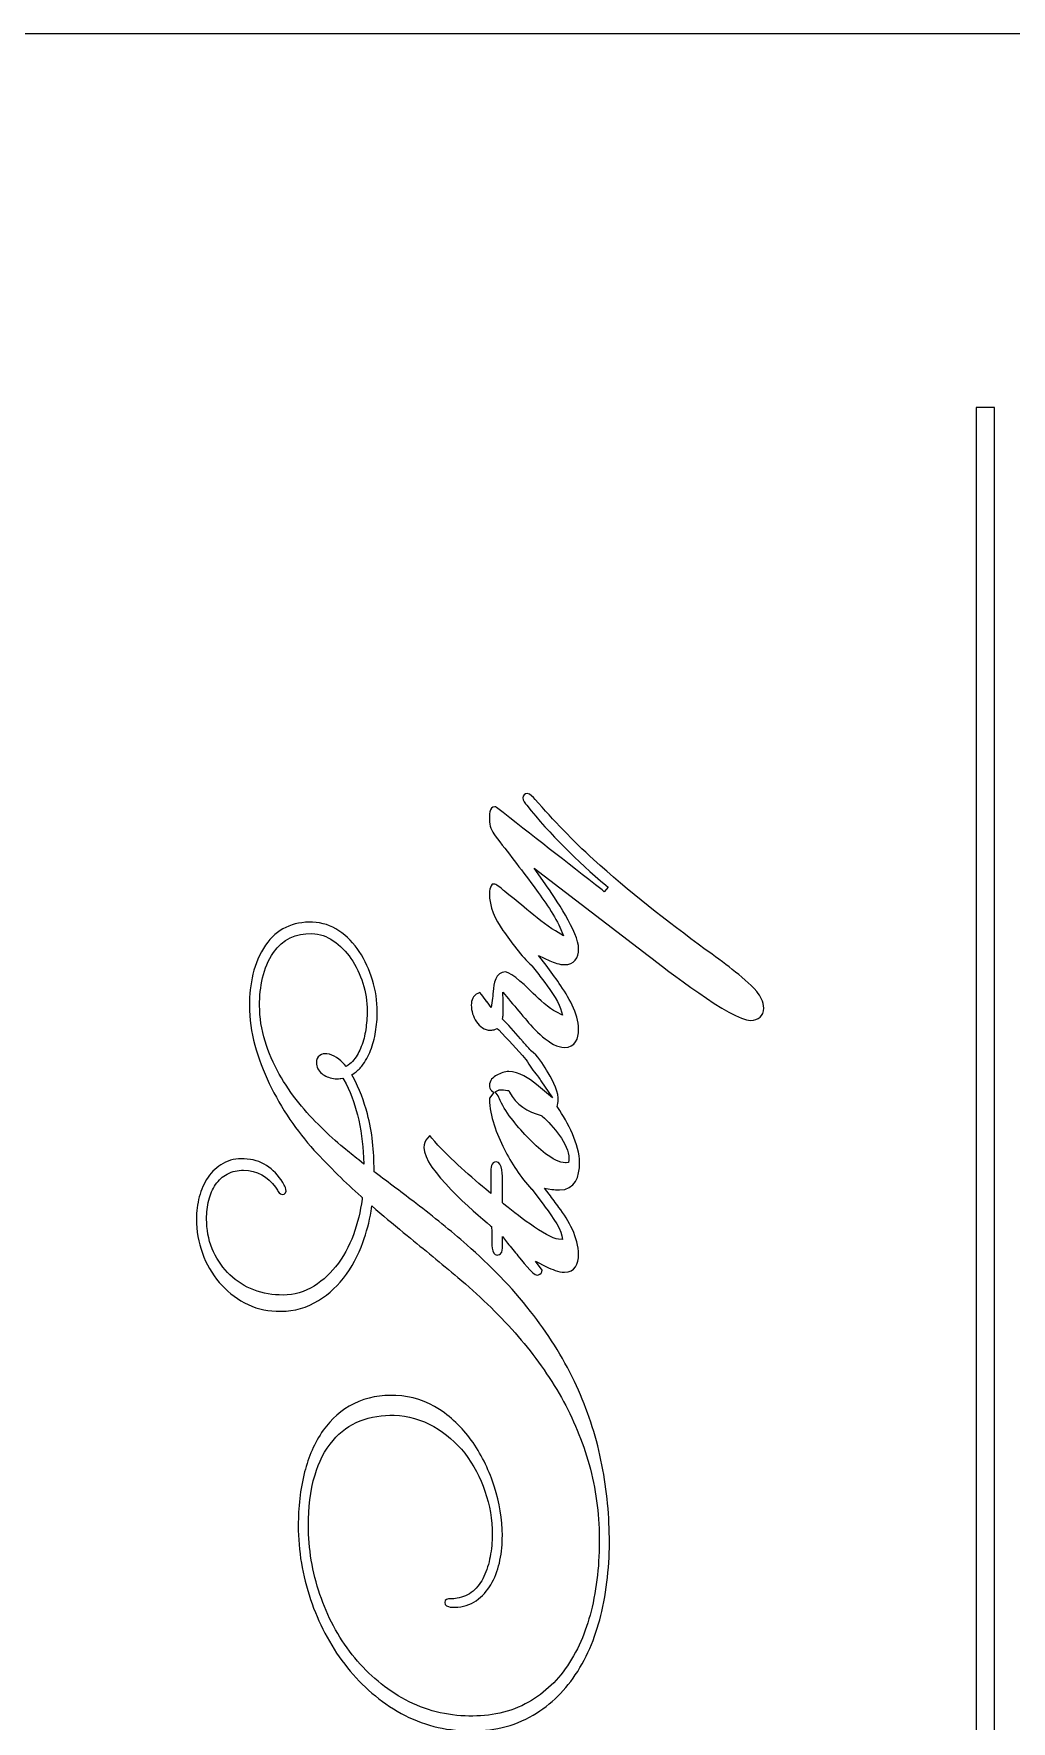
# Model space of a CAD drawing. Header units: millimetres. Extents: x -295 to 213, y -77 to 90.
# Drawn here: x -156.27 to -129.88, y 35.53 to 81.06 of the extents above; entities that cross this region are included whole.
import ezdxf

# ---------------------------------------------------------------- set-up
doc = ezdxf.new("R2010")
doc.units = ezdxf.units.MM
doc.header["$MEASUREMENT"] = 0
doc.layers.add('Layer 1', color=7, linetype='Continuous')

msp = doc.modelspace()

# ---------------------------------------------------------------- linework, layer by layer
at = {"layer": 'Layer 1', "color": 240, "lineweight": 9}
msp.add_open_spline([(-100.2341, 78.0648), (-100.2341, 79.717), (-101.5818, 81.0648), (-103.2341, 81.0648), (-103.2341, 81.0648), (-166.2274, 81.0648), (-229.2211, 81.0648), (-292.2147, 81.0648), (-292.2147, 81.0648), (-293.867, 81.0648), (-295.2144, 79.7171), (-295.2144, 78.0648)], degree=3, knots=[0, 0, 0, 0, 0.25, 0.25, 0.25, 0.25, 0.5, 0.5, 0.5, 0.5, 1, 1, 1, 1], dxfattribs=at)
at = {"layer": 'Layer 1', "color": 114, "lineweight": 20}
for points, knots in [([(-130.8203, 25.984), (-130.8203, 25.984), (-130.8203, 70.9838), (-130.8203, 70.9838), (-130.8203, 70.9838), (-130.8203, 70.9838), (-130.5736, 70.9838), (-130.5736, 70.9838), (-130.5736, 70.9838), (-130.5736, 70.9838), (-130.3274, 70.9838), (-130.3274, 70.9838), (-130.3274, 70.9838), (-130.3274, 70.9838), (-130.3274, 25.984), (-130.3274, 25.984), (-130.3274, 25.984), (-130.3274, 25.984), (-130.3274, 25.7743), (-130.3274, 25.7743), (-130.3274, 25.7743), (-130.3274, 25.7743), (-130.3274, 25.5646), (-130.3274, 25.5646), (-130.3274, 25.5646), (-130.3274, 25.5646), (-130.3274, -19.4351), (-130.3274, -19.4351), (-130.3274, -19.4351), (-130.3274, -19.4351), (-130.5736, -19.4351), (-130.5736, -19.4351), (-130.5736, -19.4351), (-130.5736, -19.4351), (-130.8203, -19.4351), (-130.8203, -19.4351), (-130.8203, -19.4351), (-130.8203, -19.4351), (-130.8203, 25.5646), (-130.8203, 25.5646), (-130.8203, 25.5646), (-130.8203, 25.5646), (-130.8203, 25.7743), (-130.8203, 25.7743), (-130.8203, 25.7743), (-130.8203, 25.7743), (-130.8203, 25.984), (-130.8203, 25.984)], [0, 0, 0, 0, 0.0769231, 0.0769231, 0.0769231, 0.0769231, 0.1538462, 0.1538462, 0.1538462, 0.1538462, 0.2307692, 0.2307692, 0.2307692, 0.2307692, 0.3076923, 0.3076923, 0.3076923, 0.3076923, 0.3846154, 0.3846154, 0.3846154, 0.3846154, 0.4615385, 0.4615385, 0.4615385, 0.4615385, 0.5384615, 0.5384615, 0.5384615, 0.5384615, 0.6153846, 0.6153846, 0.6153846, 0.6153846, 0.6923077, 0.6923077, 0.6923077, 0.6923077, 0.7692308, 0.7692308, 0.7692308, 0.7692308, 0.8461538, 0.8461538, 0.8461538, 0.8461538, 1, 1, 1, 1]), ([(-139.6778, 56.1898), (-139.212, 55.8313), (-137.4298, 54.4438), (-136.9169, 54.4438), (-136.9169, 54.4438), (-136.7004, 54.4438), (-136.56, 54.5528), (-136.56, 54.7772), (-136.56, 54.7772), (-136.56, 54.9438), (-136.6447, 55.0952), (-136.7477, 55.2206), (-136.7477, 55.2206), (-136.9267, 55.4385), (-137.1842, 55.6377), (-137.4079, 55.8123), (-137.4079, 55.8123), (-137.6388, 56.008), (-137.8928, 56.1805), (-138.1377, 56.3588), (-138.1377, 56.3588), (-139.1776, 57.1241), (-140.1996, 57.9199), (-141.1568, 58.7877), (-141.1568, 58.7877), (-141.7162, 59.2907), (-142.2314, 59.844), (-142.7333, 60.405), (-142.7333, 60.405), (-142.7793, 60.4592), (-142.8653, 60.5645), (-142.9435, 60.5645), (-142.9435, 60.5645), (-143.0145, 60.5645), (-143.0619, 60.5141), (-143.0619, 60.444), (-143.0619, 60.444), (-143.0619, 60.3766), (-142.9965, 60.2961), (-142.9553, 60.2459), (-142.9553, 60.2459), (-142.3277, 59.4547), (-141.5915, 58.7425), (-140.8232, 58.0884)], [0, 0, 0, 0, 0.0833333, 0.0833333, 0.0833333, 0.0833333, 0.1666667, 0.1666667, 0.1666667, 0.1666667, 0.25, 0.25, 0.25, 0.25, 0.3333333, 0.3333333, 0.3333333, 0.3333333, 0.4166667, 0.4166667, 0.4166667, 0.4166667, 0.5, 0.5, 0.5, 0.5, 0.5833333, 0.5833333, 0.5833333, 0.5833333, 0.6666667, 0.6666667, 0.6666667, 0.6666667, 0.75, 0.75, 0.75, 0.75, 0.8333333, 0.8333333, 0.8333333, 0.8333333, 1, 1, 1, 1]), ([(-143.8226, 60.2053), (-143.9719, 60.2053), (-143.966, 59.9595), (-143.966, 59.8587), (-143.966, 59.8587), (-143.966, 59.6978), (-143.9063, 59.5524), (-143.8123, 59.4252), (-143.8123, 59.4252), (-143.4646, 58.9815), (-143.1234, 58.5334), (-142.7863, 58.0811), (-142.7863, 58.0811), (-142.5532, 57.7637), (-142.2169, 57.3091), (-142.0652, 56.9558)], [0, 0, 0, 0, 0.2, 0.2, 0.2, 0.2, 0.4, 0.4, 0.4, 0.4, 0.6, 0.6, 0.6, 0.6, 1, 1, 1, 1]), ([(-143.7731, 60.1882), (-143.7731, 60.1882), (-143.7948, 60.2053), (-143.7948, 60.2053), (-143.7948, 60.2053), (-143.7948, 60.2053), (-143.8226, 60.2053), (-143.8226, 60.2053)], [0, 0, 0, 0, 0.3333333, 0.3333333, 0.3333333, 0.3333333, 1, 1, 1, 1]), ([(-142.4567, 58.1246), (-142.4567, 58.1246), (-142.757, 58.5535), (-142.757, 58.5535), (-142.757, 58.5535), (-142.757, 58.5535), (-139.6778, 56.1898), (-139.6778, 56.1898)], [0, 0, 0, 0, 0.3333333, 0.3333333, 0.3333333, 0.3333333, 1, 1, 1, 1]), ([(-143.9177, 58.0758), (-143.9522, 58.0148), (-143.966, 57.9461), (-143.966, 57.8766), (-143.966, 57.8766), (-143.966, 57.5052), (-143.8165, 57.1674), (-143.6012, 56.8715), (-143.6012, 56.8715), (-143.3769, 56.5683), (-143.1035, 56.1642), (-142.8213, 55.9208)], [0, 0, 0, 0, 0.25, 0.25, 0.25, 0.25, 0.5, 0.5, 0.5, 0.5, 1, 1, 1, 1]), ([(-143.8203, 58.1168), (-143.8203, 58.1168), (-143.8946, 58.1168), (-143.8946, 58.1168), (-143.8946, 58.1168), (-143.8946, 58.1168), (-143.9177, 58.0758), (-143.9177, 58.0758)], [0, 0, 0, 0, 0.3333333, 0.3333333, 0.3333333, 0.3333333, 1, 1, 1, 1]), ([(-142.1807, 56.8549), (-142.4391, 57.0095), (-142.7161, 57.2398), (-142.951, 57.4332), (-142.951, 57.4332), (-143.1532, 57.6001), (-143.3556, 57.767), (-143.559, 57.9324), (-143.559, 57.9324), (-143.6044, 57.9694), (-143.7645, 58.1168), (-143.8203, 58.1168)], [0, 0, 0, 0, 0.25, 0.25, 0.25, 0.25, 0.5, 0.5, 0.5, 0.5, 1, 1, 1, 1]), ([(-142.3343, 56.0508), (-142.2127, 55.9928), (-142.075, 55.9469), (-141.939, 55.9469), (-141.939, 55.9469), (-141.6728, 55.9469), (-141.5572, 56.122), (-141.5572, 56.3734), (-141.5572, 56.3734), (-141.5572, 56.8157), (-142.2008, 57.7587), (-142.4567, 58.1246)], [0, 0, 0, 0, 0.25, 0.25, 0.25, 0.25, 0.5, 0.5, 0.5, 0.5, 1, 1, 1, 1]), ([(-140.8232, 58.0884), (-140.8232, 58.0884), (-140.7632, 58.0373), (-140.7632, 58.0373), (-140.7632, 58.0373), (-140.7632, 58.0373), (-140.8629, 57.9149), (-140.8629, 57.9149), (-140.8629, 57.9149), (-140.8629, 57.9149), (-140.9252, 57.9635), (-140.9252, 57.9635)], [0, 0, 0, 0, 0.25, 0.25, 0.25, 0.25, 0.5, 0.5, 0.5, 0.5, 1, 1, 1, 1]), ([(-147.6218, 53.0151), (-147.5425, 53.0691), (-147.473, 53.1355), (-147.4132, 53.2103), (-147.4132, 53.2103), (-147.3121, 53.337), (-147.2337, 53.4795), (-147.1753, 53.6304), (-147.1753, 53.6304), (-147.1124, 53.7921), (-147.0678, 53.9607), (-147.0389, 54.1317), (-147.0389, 54.1317), (-147.009, 54.3097), (-146.994, 54.4901), (-146.994, 54.6707), (-146.994, 54.6707), (-146.994, 54.9631), (-147.0376, 55.2525), (-147.1229, 55.5322), (-147.1229, 55.5322), (-147.2055, 55.8029), (-147.3219, 56.0618), (-147.478, 56.2981), (-147.478, 56.2981), (-147.6243, 56.5197), (-147.8068, 56.7112), (-148.0277, 56.8594), (-148.0277, 56.8594), (-148.2435, 57.0039), (-148.4819, 57.083), (-148.7416, 57.0925), (-148.7416, 57.0925), (-149.2686, 57.1106), (-149.7087, 56.9106), (-150.01, 56.4724), (-150.01, 56.4724), (-150.3378, 55.9951), (-150.4448, 55.4135), (-150.4448, 54.8436), (-150.4448, 54.8436), (-150.4448, 54.4831), (-150.3929, 54.1253), (-150.2973, 53.778), (-150.2973, 53.778), (-150.1993, 53.4213), (-150.0692, 53.074), (-149.9096, 52.7402), (-149.9096, 52.7402), (-149.7487, 52.4036), (-149.5617, 52.0797), (-149.3508, 51.7718), (-149.3508, 51.7718), (-149.153, 51.4827), (-148.939, 51.2041), (-148.7041, 50.9453), (-148.7041, 50.9453), (-148.4907, 50.7192), (-148.2743, 50.4964), (-148.0542, 50.2769), (-148.0542, 50.2769), (-147.8522, 50.0754), (-147.6435, 49.8803), (-147.43, 49.6911)], [0, 0, 0, 0, 0.0588235, 0.0588235, 0.0588235, 0.0588235, 0.1176471, 0.1176471, 0.1176471, 0.1176471, 0.1764706, 0.1764706, 0.1764706, 0.1764706, 0.2352941, 0.2352941, 0.2352941, 0.2352941, 0.2941176, 0.2941176, 0.2941176, 0.2941176, 0.3529412, 0.3529412, 0.3529412, 0.3529412, 0.4117647, 0.4117647, 0.4117647, 0.4117647, 0.4705882, 0.4705882, 0.4705882, 0.4705882, 0.5294118, 0.5294118, 0.5294118, 0.5294118, 0.5882353, 0.5882353, 0.5882353, 0.5882353, 0.6470588, 0.6470588, 0.6470588, 0.6470588, 0.7058824, 0.7058824, 0.7058824, 0.7058824, 0.7647059, 0.7647059, 0.7647059, 0.7647059, 0.8235294, 0.8235294, 0.8235294, 0.8235294, 0.8823529, 0.8823529, 0.8823529, 0.8823529, 1, 1, 1, 1]), ([(-142.0652, 56.9558), (-142.0652, 56.9558), (-141.9672, 56.7272), (-141.9672, 56.7272), (-141.9672, 56.7272), (-141.9672, 56.7272), (-142.1807, 56.8549), (-142.1807, 56.8549)], [0, 0, 0, 0, 0.3333333, 0.3333333, 0.3333333, 0.3333333, 1, 1, 1, 1]), ([(-147.4948, 50.6786), (-147.629, 50.786), (-147.7628, 50.8937), (-147.8964, 51.0019), (-147.8964, 51.0019), (-148.1121, 51.1766), (-148.3168, 51.3638), (-148.5109, 51.5609), (-148.5109, 51.5609), (-148.723, 51.767), (-148.9213, 51.9863), (-149.109, 52.2145), (-149.109, 52.2145), (-149.3096, 52.4576), (-149.4869, 52.7192), (-149.641, 52.994), (-149.641, 52.994), (-149.799, 53.2763), (-149.9265, 53.5749), (-150.0237, 53.8835), (-150.0237, 53.8835), (-150.1213, 54.1947), (-150.1707, 54.5173), (-150.1707, 54.8436), (-150.1707, 54.8436), (-150.1707, 55.3421), (-150.0803, 55.8558), (-149.7953, 56.2748), (-149.7953, 56.2748), (-149.5484, 56.6377), (-149.1954, 56.8011), (-148.7599, 56.785), (-148.7599, 56.785), (-148.5483, 56.7769), (-148.3555, 56.7122), (-148.181, 56.5929), (-148.181, 56.5929), (-147.993, 56.4645), (-147.8357, 56.3008), (-147.7057, 56.1144), (-147.7057, 56.1144), (-147.563, 55.9096), (-147.4573, 55.6831), (-147.3837, 55.4449), (-147.3837, 55.4449), (-147.3086, 55.2024), (-147.268, 54.9513), (-147.268, 54.6973)], [0, 0, 0, 0, 0.0769231, 0.0769231, 0.0769231, 0.0769231, 0.1538462, 0.1538462, 0.1538462, 0.1538462, 0.2307692, 0.2307692, 0.2307692, 0.2307692, 0.3076923, 0.3076923, 0.3076923, 0.3076923, 0.3846154, 0.3846154, 0.3846154, 0.3846154, 0.4615385, 0.4615385, 0.4615385, 0.4615385, 0.5384615, 0.5384615, 0.5384615, 0.5384615, 0.6153846, 0.6153846, 0.6153846, 0.6153846, 0.6923077, 0.6923077, 0.6923077, 0.6923077, 0.7692308, 0.7692308, 0.7692308, 0.7692308, 0.8461538, 0.8461538, 0.8461538, 0.8461538, 1, 1, 1, 1]), ([(-142.4323, 55.9285), (-142.4323, 55.9285), (-142.6415, 56.1973), (-142.6415, 56.1973), (-142.6415, 56.1973), (-142.6415, 56.1973), (-142.3343, 56.0508), (-142.3343, 56.0508)], [0, 0, 0, 0, 0.3333333, 0.3333333, 0.3333333, 0.3333333, 1, 1, 1, 1]), ([(-142.1612, 54.6698), (-142.3573, 54.7667), (-142.6215, 55.0116), (-142.7806, 55.1672), (-142.7806, 55.1672), (-142.9099, 55.2937), (-143.3596, 55.749), (-143.5337, 55.749), (-143.5337, 55.749), (-143.8003, 55.749), (-143.854, 55.4271), (-143.8655, 55.2206), (-143.8655, 55.2206), (-143.8698, 55.1403), (-143.8759, 55.0582), (-143.8874, 54.9786)], [0, 0, 0, 0, 0.2, 0.2, 0.2, 0.2, 0.4, 0.4, 0.4, 0.4, 0.6, 0.6, 0.6, 0.6, 1, 1, 1, 1]), ([(-143.4503, 55.0225), (-143.3007, 54.8466), (-143.1519, 54.6694), (-143.0032, 54.4924), (-143.0032, 54.4924), (-142.7736, 54.219), (-142.3216, 53.712), (-141.937, 53.712), (-141.937, 53.712), (-141.646, 53.712), (-141.5572, 53.9508), (-141.5572, 54.205), (-141.5572, 54.205), (-141.5572, 54.6254), (-141.8427, 55.1004), (-142.0785, 55.4355), (-142.0785, 55.4355), (-142.1934, 55.602), (-142.3083, 55.7687), (-142.4323, 55.9285)], [0, 0, 0, 0, 0.1666667, 0.1666667, 0.1666667, 0.1666667, 0.3333333, 0.3333333, 0.3333333, 0.3333333, 0.5, 0.5, 0.5, 0.5, 0.6666667, 0.6666667, 0.6666667, 0.6666667, 1, 1, 1, 1]), ([(-142.8213, 55.9208), (-142.8213, 55.9208), (-142.8153, 55.9156), (-142.8153, 55.9156), (-142.8153, 55.9156), (-142.8153, 55.9156), (-142.8104, 55.9093), (-142.8104, 55.9093)], [0, 0, 0, 0, 0.3333333, 0.3333333, 0.3333333, 0.3333333, 1, 1, 1, 1]), ([(-142.8104, 55.9093), (-142.7165, 55.7885), (-142.6235, 55.6671), (-142.5303, 55.546), (-142.5303, 55.546), (-142.3816, 55.353), (-142.1167, 54.9924), (-142.0483, 54.7654)], [0, 0, 0, 0, 0.3333333, 0.3333333, 0.3333333, 0.3333333, 1, 1, 1, 1]), ([(-144.2809, 55.1705), (-144.4111, 55.1153), (-144.4554, 54.9902), (-144.4554, 54.8568), (-144.4554, 54.8568), (-144.4554, 54.6937), (-144.4056, 54.5433), (-144.3168, 54.4071), (-144.3168, 54.4071), (-144.2283, 54.2706), (-144.1033, 54.1776), (-143.9356, 54.1776), (-143.9356, 54.1776), (-143.891, 54.1776), (-143.8462, 54.1851), (-143.8051, 54.2034)], [0, 0, 0, 0, 0.2, 0.2, 0.2, 0.2, 0.4, 0.4, 0.4, 0.4, 0.6, 0.6, 0.6, 0.6, 1, 1, 1, 1]), ([(-144.1837, 55.1428), (-144.1837, 55.1428), (-144.2212, 55.1959), (-144.2212, 55.1959), (-144.2212, 55.1959), (-144.2212, 55.1959), (-144.2809, 55.1705), (-144.2809, 55.1705)], [0, 0, 0, 0, 0.3333333, 0.3333333, 0.3333333, 0.3333333, 1, 1, 1, 1]), ([(-144.0307, 54.9405), (-144.0354, 54.9463), (-144.0319, 54.9417), (-144.0343, 54.9454), (-144.0343, 54.9454), (-144.0865, 55.0098), (-144.1358, 55.0751), (-144.1837, 55.1428)], [0, 0, 0, 0, 0.3333333, 0.3333333, 0.3333333, 0.3333333, 1, 1, 1, 1]), ([(-143.5971, 54.9734), (-143.5971, 54.9734), (-143.6043, 55.2057), (-143.6043, 55.2057), (-143.6043, 55.2057), (-143.6043, 55.2057), (-143.4503, 55.0225), (-143.4503, 55.0225)], [0, 0, 0, 0, 0.3333333, 0.3333333, 0.3333333, 0.3333333, 1, 1, 1, 1]), ([(-147.268, 54.684), (-147.268, 54.5209), (-147.2814, 54.358), (-147.3049, 54.1967), (-147.3049, 54.1967), (-147.3279, 54.0393), (-147.3665, 53.8839), (-147.4257, 53.7361), (-147.4257, 53.7361), (-147.4766, 53.6084), (-147.5421, 53.4854), (-147.6274, 53.377), (-147.6274, 53.377), (-147.6695, 53.3234), (-147.7186, 53.2759), (-147.7754, 53.2378)], [0, 0, 0, 0, 0.2, 0.2, 0.2, 0.2, 0.4, 0.4, 0.4, 0.4, 0.6, 0.6, 0.6, 0.6, 1, 1, 1, 1]), ([(-143.8874, 54.9786), (-143.8874, 54.9786), (-143.9145, 54.7919), (-143.9145, 54.7919), (-143.9145, 54.7919), (-143.9145, 54.7919), (-144.0307, 54.9405), (-144.0307, 54.9405)], [0, 0, 0, 0, 0.3333333, 0.3333333, 0.3333333, 0.3333333, 1, 1, 1, 1]), ([(-143.606, 54.5217), (-143.5977, 54.5586), (-143.5912, 54.5973), (-143.5912, 54.6351), (-143.5912, 54.6351), (-143.5912, 54.7098), (-143.5912, 54.7845), (-143.5912, 54.8591)], [0, 0, 0, 0, 0.3333333, 0.3333333, 0.3333333, 0.3333333, 1, 1, 1, 1]), ([(-143.5912, 54.8591), (-143.5912, 54.8591), (-143.5911, 54.8609), (-143.5911, 54.8609), (-143.5911, 54.8609), (-143.5911, 54.8609), (-143.5916, 54.8646), (-143.5916, 54.8646)], [0, 0, 0, 0, 0.3333333, 0.3333333, 0.3333333, 0.3333333, 1, 1, 1, 1]), ([(-142.0483, 54.7654), (-142.0483, 54.7654), (-141.9945, 54.5877), (-141.9945, 54.5877), (-141.9945, 54.5877), (-141.9945, 54.5877), (-142.1612, 54.6698), (-142.1612, 54.6698)], [0, 0, 0, 0, 0.3333333, 0.3333333, 0.3333333, 0.3333333, 1, 1, 1, 1]), ([(-143.8051, 54.2034), (-143.8051, 54.2034), (-143.7531, 54.2268), (-143.7531, 54.2268), (-143.7531, 54.2268), (-143.7531, 54.2268), (-143.7138, 54.1852), (-143.7138, 54.1852)], [0, 0, 0, 0, 0.3333333, 0.3333333, 0.3333333, 0.3333333, 1, 1, 1, 1]), ([(-143.582, 54.445), (-143.582, 54.445), (-143.6159, 54.4765), (-143.6159, 54.4765), (-143.6159, 54.4765), (-143.6159, 54.4765), (-143.606, 54.5217), (-143.606, 54.5217)], [0, 0, 0, 0, 0.3333333, 0.3333333, 0.3333333, 0.3333333, 1, 1, 1, 1]), ([(-142.8515, 53.63), (-142.9199, 53.71), (-142.9893, 53.7891), (-143.0588, 53.8681), (-143.0588, 53.8681), (-143.2286, 54.0609), (-143.394, 54.2704), (-143.582, 54.445)], [0, 0, 0, 0, 0.3333333, 0.3333333, 0.3333333, 0.3333333, 1, 1, 1, 1]), ([(-147.8814, 53.2522), (-148.0046, 53.3957), (-148.1623, 53.5187), (-148.3578, 53.5403), (-148.3578, 53.5403), (-148.4243, 53.5509), (-148.4908, 53.5384), (-148.5463, 53.4992), (-148.5463, 53.4992), (-148.6122, 53.4526), (-148.6366, 53.3788), (-148.6366, 53.3005), (-148.6366, 53.3005), (-148.6366, 53.183), (-148.5841, 53.0862), (-148.4944, 53.0122), (-148.4944, 53.0122), (-148.4033, 52.9371), (-148.2959, 52.8941), (-148.1798, 52.875), (-148.1798, 52.875), (-148.1193, 52.8644), (-148.0572, 52.8653), (-147.9966, 52.8751), (-147.9966, 52.8751), (-147.9784, 52.878), (-147.9979, 52.8749), (-147.978, 52.8782)], [0, 0, 0, 0, 0.125, 0.125, 0.125, 0.125, 0.25, 0.25, 0.25, 0.25, 0.375, 0.375, 0.375, 0.375, 0.5, 0.5, 0.5, 0.5, 0.625, 0.625, 0.625, 0.625, 0.75, 0.75, 0.75, 0.75, 1, 1, 1, 1]), ([(-142.9834, 53.3899), (-142.9834, 53.3899), (-142.9786, 53.3844), (-142.9786, 53.3844), (-142.9786, 53.3844), (-142.9786, 53.3844), (-142.9749, 53.3781), (-142.9749, 53.3781)], [0, 0, 0, 0, 0.3333333, 0.3333333, 0.3333333, 0.3333333, 1, 1, 1, 1]), ([(-142.9749, 53.3781), (-142.8853, 53.2266), (-142.7758, 53.0844), (-142.6683, 52.9453), (-142.6683, 52.9453), (-142.6357, 52.9034), (-142.6045, 52.8606), (-142.575, 52.8165)], [0, 0, 0, 0, 0.3333333, 0.3333333, 0.3333333, 0.3333333, 1, 1, 1, 1]), ([(-142.8319, 53.6132), (-142.8319, 53.6132), (-142.843, 53.62), (-142.843, 53.62), (-142.843, 53.62), (-142.843, 53.62), (-142.8515, 53.63), (-142.8515, 53.63)], [0, 0, 0, 0, 0.3333333, 0.3333333, 0.3333333, 0.3333333, 1, 1, 1, 1]), ([(-142.128, 52.1571), (-142.1124, 52.221), (-142.1095, 52.2905), (-142.1095, 52.356), (-142.1095, 52.356), (-142.1095, 52.5684), (-142.3137, 52.9199), (-142.4225, 53.1023), (-142.4225, 53.1023), (-142.5146, 53.2573), (-142.6761, 53.5199), (-142.8319, 53.6132)], [0, 0, 0, 0, 0.25, 0.25, 0.25, 0.25, 0.5, 0.5, 0.5, 0.5, 1, 1, 1, 1]), ([(-147.978, 52.8782), (-147.978, 52.8782), (-147.9241, 52.8871), (-147.9241, 52.8871), (-147.9241, 52.8871), (-147.9241, 52.8871), (-147.8959, 52.8402), (-147.8959, 52.8402)], [0, 0, 0, 0, 0.3333333, 0.3333333, 0.3333333, 0.3333333, 1, 1, 1, 1]), ([(-147.8959, 52.8402), (-147.724, 52.5535), (-147.6121, 52.2128), (-147.5292, 51.8904), (-147.5292, 51.8904), (-147.4331, 51.5161), (-147.3823, 51.131), (-147.3641, 50.7453)], [0, 0, 0, 0, 0.3333333, 0.3333333, 0.3333333, 0.3333333, 1, 1, 1, 1]), ([(-147.7754, 53.2378), (-147.7754, 53.2378), (-147.8348, 53.1978), (-147.8348, 53.1978), (-147.8348, 53.1978), (-147.8348, 53.1978), (-147.8814, 53.2522), (-147.8814, 53.2522)], [0, 0, 0, 0, 0.3333333, 0.3333333, 0.3333333, 0.3333333, 1, 1, 1, 1]), ([(-147.6465, 52.9084), (-147.6465, 52.9084), (-147.6835, 52.9731), (-147.6835, 52.9731), (-147.6835, 52.9731), (-147.6835, 52.9731), (-147.6218, 53.0151), (-147.6218, 53.0151)], [0, 0, 0, 0, 0.3333333, 0.3333333, 0.3333333, 0.3333333, 1, 1, 1, 1]), ([(-147.0811, 50.4013), (-147.0792, 50.9106), (-147.1275, 51.4254), (-147.2603, 51.9181), (-147.2603, 51.9181), (-147.3519, 52.2572), (-147.4712, 52.6029), (-147.6465, 52.9084)], [0, 0, 0, 0, 0.3333333, 0.3333333, 0.3333333, 0.3333333, 1, 1, 1, 1]), ([(-142.6936, 52.7099), (-142.8937, 52.8774), (-143.1691, 53.0617), (-143.4394, 53.0617), (-143.4394, 53.0617), (-143.5529, 53.0617), (-143.666, 53.0188), (-143.7646, 52.9657), (-143.7646, 52.9657), (-143.8721, 52.9076), (-143.966, 52.8191), (-143.966, 52.6885), (-143.966, 52.6885), (-143.966, 52.6389), (-143.9504, 52.5814), (-143.909, 52.5504)], [0, 0, 0, 0, 0.2, 0.2, 0.2, 0.2, 0.4, 0.4, 0.4, 0.4, 0.6, 0.6, 0.6, 0.6, 1, 1, 1, 1]), ([(-143.909, 52.5504), (-143.909, 52.5504), (-143.8426, 52.501), (-143.8426, 52.501), (-143.8426, 52.501), (-143.8426, 52.501), (-143.9666, 52.3432), (-143.9666, 52.3432), (-143.9666, 52.3432), (-143.9666, 52.3432), (-143.9659, 52.3142), (-143.9659, 52.3142)], [0, 0, 0, 0, 0.25, 0.25, 0.25, 0.25, 0.5, 0.5, 0.5, 0.5, 1, 1, 1, 1]), ([(-143.7543, 52.4392), (-143.7543, 52.4392), (-143.8111, 52.5194), (-143.8111, 52.5194), (-143.8111, 52.5194), (-143.8111, 52.5194), (-143.7211, 52.5593), (-143.7211, 52.5593)], [0, 0, 0, 0, 0.3333333, 0.3333333, 0.3333333, 0.3333333, 1, 1, 1, 1]), ([(-141.8929, 50.6018), (-141.9115, 50.5999), (-141.9036, 50.6008), (-141.914, 50.6008), (-141.914, 50.6008), (-142.2394, 50.6008), (-142.682, 51.0299), (-142.898, 51.2546), (-142.898, 51.2546), (-143.1803, 51.5471), (-143.5041, 51.9124), (-143.6739, 52.283), (-143.6739, 52.283), (-143.6975, 52.3332), (-143.7227, 52.3943), (-143.7543, 52.4392)], [0, 0, 0, 0, 0.2, 0.2, 0.2, 0.2, 0.4, 0.4, 0.4, 0.4, 0.6, 0.6, 0.6, 0.6, 1, 1, 1, 1]), ([(-143.7132, 52.5626), (-143.7132, 52.5626), (-143.6992, 52.5681), (-143.6992, 52.5681), (-143.6992, 52.5681), (-143.6992, 52.5681), (-143.6836, 52.568), (-143.6836, 52.568)], [0, 0, 0, 0, 0.3333333, 0.3333333, 0.3333333, 0.3333333, 1, 1, 1, 1]), ([(-143.4792, 52.5544), (-143.4792, 52.5544), (-143.4391, 52.5474), (-143.4391, 52.5474), (-143.4391, 52.5474), (-143.4391, 52.5474), (-143.421, 52.5107), (-143.421, 52.5107)], [0, 0, 0, 0, 0.3333333, 0.3333333, 0.3333333, 0.3333333, 1, 1, 1, 1]), ([(-142.575, 52.8165), (-142.575, 52.8165), (-142.2634, 52.3495), (-142.2634, 52.3495), (-142.2634, 52.3495), (-142.2634, 52.3495), (-142.6936, 52.7099), (-142.6936, 52.7099)], [0, 0, 0, 0, 0.3333333, 0.3333333, 0.3333333, 0.3333333, 1, 1, 1, 1]), ([(-143.9659, 52.3142), (-143.9556, 51.8593), (-143.7684, 51.3797), (-143.5686, 50.9768), (-143.5686, 50.9768), (-143.3689, 50.5903), (-143.1289, 50.2075), (-142.8272, 49.8919)], [0, 0, 0, 0, 0.3333333, 0.3333333, 0.3333333, 0.3333333, 1, 1, 1, 1]), ([(-142.2775, 49.8842), (-142.2114, 49.8731), (-142.1444, 49.8677), (-142.0773, 49.8677), (-142.0773, 49.8677), (-141.6456, 49.8677), (-141.532, 50.2337), (-141.532, 50.6), (-141.532, 50.6), (-141.532, 51.1025), (-141.8499, 51.681), (-142.1172, 52.0945)], [0, 0, 0, 0, 0.25, 0.25, 0.25, 0.25, 0.5, 0.5, 0.5, 0.5, 1, 1, 1, 1]), ([(-142.1172, 52.0945), (-142.1172, 52.0945), (-142.136, 52.1235), (-142.136, 52.1235), (-142.136, 52.1235), (-142.136, 52.1235), (-142.128, 52.1571), (-142.128, 52.1571)], [0, 0, 0, 0, 0.3333333, 0.3333333, 0.3333333, 0.3333333, 1, 1, 1, 1]), ([(-142.5714, 51.876), (-142.5714, 51.876), (-142.5526, 51.8707), (-142.5526, 51.8707), (-142.5526, 51.8707), (-142.5526, 51.8707), (-142.5381, 51.8571), (-142.5381, 51.8571)], [0, 0, 0, 0, 0.3333333, 0.3333333, 0.3333333, 0.3333333, 1, 1, 1, 1]), ([(-142.5381, 51.8571), (-142.2489, 51.5855), (-141.8189, 51.1255), (-141.8189, 50.7064), (-141.8189, 50.7064), (-141.8189, 50.6882), (-141.8167, 50.7016), (-141.8211, 50.6707)], [0, 0, 0, 0, 0.3333333, 0.3333333, 0.3333333, 0.3333333, 1, 1, 1, 1]), ([(-145.6388, 51.2672), (-145.7058, 51.1965), (-145.7362, 51.109), (-145.7362, 51.0124), (-145.7362, 51.0124), (-145.7362, 50.4208), (-144.3784, 49.2749), (-143.9346, 48.9023)], [0, 0, 0, 0, 0.3333333, 0.3333333, 0.3333333, 0.3333333, 1, 1, 1, 1]), ([(-149.543, 50.0716), (-149.787, 50.4511), (-150.126, 50.6971), (-150.5887, 50.7072), (-150.5887, 50.7072), (-150.7873, 50.7161), (-150.982, 50.6817), (-151.1567, 50.5838), (-151.1567, 50.5838), (-151.3203, 50.4926), (-151.4548, 50.3674), (-151.5606, 50.2133), (-151.5606, 50.2133), (-151.6713, 50.052), (-151.7485, 49.8715), (-151.7982, 49.6827), (-151.7982, 49.6827), (-151.8497, 49.4872), (-151.8762, 49.2859), (-151.8762, 49.0836), (-151.8762, 49.0836), (-151.8762, 48.767), (-151.8224, 48.4557), (-151.7142, 48.1581), (-151.7142, 48.1581), (-151.6102, 47.871), (-151.4602, 47.6057), (-151.26, 47.3746), (-151.26, 47.3746), (-151.0665, 47.1513), (-150.8379, 46.9664), (-150.5786, 46.8245), (-150.5786, 46.8245), (-150.314, 46.6796), (-150.0281, 46.6043), (-149.7257, 46.5952), (-149.7257, 46.5952), (-149.3635, 46.5778), (-149.0133, 46.6434), (-148.6934, 46.8179), (-148.6934, 46.8179), (-148.3868, 46.9848), (-148.1249, 47.2101), (-147.909, 47.4837)], [0, 0, 0, 0, 0.0833333, 0.0833333, 0.0833333, 0.0833333, 0.1666667, 0.1666667, 0.1666667, 0.1666667, 0.25, 0.25, 0.25, 0.25, 0.3333333, 0.3333333, 0.3333333, 0.3333333, 0.4166667, 0.4166667, 0.4166667, 0.4166667, 0.5, 0.5, 0.5, 0.5, 0.5833333, 0.5833333, 0.5833333, 0.5833333, 0.6666667, 0.6666667, 0.6666667, 0.6666667, 0.75, 0.75, 0.75, 0.75, 0.8333333, 0.8333333, 0.8333333, 0.8333333, 1, 1, 1, 1]), ([(-147.3641, 50.7453), (-147.3641, 50.7453), (-147.3557, 50.5671), (-147.3557, 50.5671), (-147.3557, 50.5671), (-147.3557, 50.5671), (-147.4948, 50.6786), (-147.4948, 50.6786)], [0, 0, 0, 0, 0.3333333, 0.3333333, 0.3333333, 0.3333333, 1, 1, 1, 1]), ([(-143.6164, 49.5593), (-143.6164, 49.7422), (-143.6164, 49.925), (-143.6164, 50.1079), (-143.6164, 50.1079), (-143.6164, 50.2268), (-143.5995, 50.6275), (-143.785, 50.6275), (-143.785, 50.6275), (-143.9194, 50.6275), (-143.9284, 50.4453), (-143.9284, 50.3473)], [0, 0, 0, 0, 0.25, 0.25, 0.25, 0.25, 0.5, 0.5, 0.5, 0.5, 1, 1, 1, 1]), ([(-141.8211, 50.6707), (-141.8211, 50.6707), (-141.83, 50.6081), (-141.83, 50.6081), (-141.83, 50.6081), (-141.83, 50.6081), (-141.8929, 50.6018), (-141.8929, 50.6018)], [0, 0, 0, 0, 0.3333333, 0.3333333, 0.3333333, 0.3333333, 1, 1, 1, 1]), ([(-147.4034, 49.6202), (-147.4464, 49.2922), (-147.5243, 48.9695), (-147.6398, 48.6594), (-147.6398, 48.6594), (-147.755, 48.3496), (-147.9108, 48.056), (-148.1171, 47.7968), (-148.1171, 47.7968), (-148.3045, 47.5606), (-148.5306, 47.3636), (-148.7956, 47.2187), (-148.7956, 47.2187), (-149.0594, 47.0746), (-149.3454, 47.0194), (-149.6435, 47.0357), (-149.6435, 47.0357), (-149.9125, 47.044), (-150.1733, 47.0998), (-150.4195, 47.2084), (-150.4195, 47.2084), (-150.654, 47.312), (-150.8639, 47.4556), (-151.0399, 47.6424), (-151.0399, 47.6424), (-151.2165, 47.8293), (-151.3527, 48.0457), (-151.4511, 48.283), (-151.4511, 48.283), (-151.5565, 48.5377), (-151.6018, 48.8087), (-151.6018, 49.0836), (-151.6018, 49.0836), (-151.6018, 49.2562), (-151.5831, 49.4286), (-151.5413, 49.5961), (-151.5413, 49.5961), (-151.5043, 49.7455), (-151.4457, 49.8885), (-151.3586, 50.0158), (-151.3586, 50.0158), (-151.2776, 50.1343), (-151.1735, 50.2278), (-151.0476, 50.2964), (-151.0476, 50.2964), (-150.9105, 50.3712), (-150.7581, 50.3997), (-150.6025, 50.3997), (-150.6025, 50.3997), (-150.2369, 50.3913), (-149.9537, 50.2338), (-149.7383, 49.9401), (-149.7383, 49.9401), (-149.7153, 49.9076), (-149.6943, 49.873), (-149.676, 49.8377), (-149.676, 49.8377), (-149.6435, 49.7759), (-149.583, 49.719), (-149.5104, 49.7571), (-149.5104, 49.7571), (-149.4423, 49.7934), (-149.4474, 49.8699), (-149.4735, 49.9328), (-149.4735, 49.9328), (-149.493, 49.9791), (-149.5159, 50.024), (-149.5407, 50.0679)], [0, 0, 0, 0, 0.0555556, 0.0555556, 0.0555556, 0.0555556, 0.1111111, 0.1111111, 0.1111111, 0.1111111, 0.1666667, 0.1666667, 0.1666667, 0.1666667, 0.2222222, 0.2222222, 0.2222222, 0.2222222, 0.2777778, 0.2777778, 0.2777778, 0.2777778, 0.3333333, 0.3333333, 0.3333333, 0.3333333, 0.3888889, 0.3888889, 0.3888889, 0.3888889, 0.4444444, 0.4444444, 0.4444444, 0.4444444, 0.5, 0.5, 0.5, 0.5, 0.5555556, 0.5555556, 0.5555556, 0.5555556, 0.6111111, 0.6111111, 0.6111111, 0.6111111, 0.6666667, 0.6666667, 0.6666667, 0.6666667, 0.7222222, 0.7222222, 0.7222222, 0.7222222, 0.7777778, 0.7777778, 0.7777778, 0.7777778, 0.8333333, 0.8333333, 0.8333333, 0.8333333, 0.8888889, 0.8888889, 0.8888889, 0.8888889, 1, 1, 1, 1]), ([(-147.0284, 49.3436), (-146.751, 49.1023), (-146.4691, 48.8668), (-146.1836, 48.6351), (-146.1836, 48.6351), (-145.7245, 48.2626), (-145.2692, 47.885), (-144.8161, 47.5053), (-144.8161, 47.5053), (-144.2678, 47.044), (-143.7496, 46.5463), (-143.2737, 46.0104), (-143.2737, 46.0104), (-142.8253, 45.505), (-142.4238, 44.9584), (-142.084, 44.3738), (-142.084, 44.3738), (-141.755, 43.8071), (-141.4937, 43.2038), (-141.3068, 42.5756), (-141.3068, 42.5756), (-141.117, 41.9361), (-141.0189, 41.2743), (-141.0026, 40.6078), (-141.0026, 40.6078), (-140.9871, 39.9364), (-141.0407, 39.2608), (-141.1951, 38.6062), (-141.1951, 38.6062), (-141.3274, 38.0459), (-141.538, 37.5021), (-141.8614, 37.0233), (-141.8614, 37.0233), (-142.1558, 36.5878), (-142.5341, 36.2431), (-143, 35.9987), (-143, 35.9987), (-143.5017, 35.7351), (-144.061, 35.6517), (-144.6228, 35.6752), (-144.6228, 35.6752), (-145.23, 35.7005), (-145.8043, 35.8577), (-146.3311, 36.1631), (-146.3311, 36.1631), (-146.8503, 36.4646), (-147.2988, 36.8556), (-147.6702, 37.3273), (-147.6702, 37.3273), (-148.0552, 37.8156), (-148.3428, 38.3649), (-148.5424, 38.9529), (-148.5424, 38.9529), (-148.7477, 39.5566), (-148.852, 40.1849), (-148.852, 40.8226), (-148.852, 40.8226), (-148.852, 41.2774), (-148.8095, 41.7463), (-148.6736, 42.1821), (-148.6736, 42.1821), (-148.5695, 42.5166), (-148.417, 42.8441), (-148.1872, 43.1115), (-148.1872, 43.1115), (-147.9871, 43.3442), (-147.7452, 43.5216), (-147.4592, 43.6343), (-147.4592, 43.6343), (-147.1647, 43.7502), (-146.8525, 43.7965), (-146.5362, 43.7883), (-146.5362, 43.7883), (-146.1581, 43.7716), (-145.799, 43.674), (-145.4694, 43.4862), (-145.4694, 43.4862), (-145.1439, 43.3007), (-144.8635, 43.0573), (-144.633, 42.7618), (-144.633, 42.7618), (-144.3935, 42.4544), (-144.2134, 42.1092), (-144.087, 41.7409), (-144.087, 41.7409), (-143.9574, 41.363), (-143.8904, 40.9695), (-143.8904, 40.5698), (-143.8904, 40.5698), (-143.8904, 40.3695), (-143.9092, 40.1695), (-143.9459, 39.9726), (-143.9459, 39.9726), (-143.9799, 39.7869), (-144.0343, 39.6046), (-144.1152, 39.4337), (-144.1152, 39.4337), (-144.186, 39.2836), (-144.2818, 39.1495), (-144.4086, 39.0414), (-144.4086, 39.0414), (-144.5325, 38.9358), (-144.6791, 38.8768), (-144.8375, 38.854), (-144.8375, 38.854), (-144.8913, 38.8437), (-144.9658, 38.8284), (-145.0195, 38.8342), (-145.0195, 38.8342), (-145.0904, 38.8417), (-145.1713, 38.8188), (-145.1713, 38.7342), (-145.1713, 38.7342), (-145.1713, 38.653), (-145.0896, 38.6256), (-145.0219, 38.6146), (-145.0219, 38.6146), (-144.9542, 38.6035), (-144.8851, 38.6051), (-144.8155, 38.6143), (-144.8155, 38.6143), (-144.6107, 38.6323), (-144.422, 38.7011), (-144.2616, 38.8311), (-144.2616, 38.8311), (-144.1081, 38.9554), (-143.9846, 39.1077), (-143.8898, 39.2808), (-143.8898, 39.2808), (-143.7883, 39.4665), (-143.7212, 39.6686), (-143.6805, 39.876), (-143.6805, 39.876), (-143.6375, 40.0956), (-143.6164, 40.3194), (-143.6164, 40.5432), (-143.6164, 40.5432), (-143.6164, 40.9884), (-143.6914, 41.428), (-143.8275, 41.8516), (-143.8275, 41.8516), (-143.9641, 42.2768), (-144.1565, 42.681), (-144.4088, 43.0498), (-144.4088, 43.0498), (-144.6512, 43.4039), (-144.9512, 43.7065), (-145.3098, 43.9429), (-145.3098, 43.9429), (-145.6684, 44.179), (-146.0651, 44.3037), (-146.4934, 44.3219), (-146.4934, 44.3219), (-146.8858, 44.3389), (-147.2722, 44.2778), (-147.6254, 44.1006), (-147.6254, 44.1006), (-147.961, 43.9322), (-148.2358, 43.6894), (-148.4523, 43.3833), (-148.4523, 43.3833), (-148.691, 43.0461), (-148.8496, 42.6579), (-148.9541, 42.2598), (-148.9541, 42.2598), (-149.0782, 41.7876), (-149.1264, 41.2967), (-149.1264, 40.8093), (-149.1264, 40.8093), (-149.1264, 40.1313), (-149.0129, 39.4633), (-148.7956, 38.8213), (-148.7956, 38.8213), (-148.5821, 38.1907), (-148.2774, 37.5986), (-147.8732, 37.0689), (-147.8732, 37.0689), (-147.4833, 36.5582), (-147.0097, 36.1318), (-146.4564, 35.8047), (-146.4564, 35.8047), (-145.8982, 35.4745), (-145.2892, 35.3013), (-144.6421, 35.2747), (-144.6421, 35.2747), (-144.0295, 35.2501), (-143.4219, 35.3465), (-142.8798, 35.6436), (-142.8798, 35.6436), (-142.3761, 35.9198), (-141.9656, 36.3037), (-141.6462, 36.7803), (-141.6462, 36.7803), (-141.2979, 37.2998), (-141.0717, 37.8892), (-140.9313, 38.4965), (-140.9313, 38.4965), (-140.7715, 39.1891), (-140.7124, 39.9018), (-140.7287, 40.6116), (-140.7287, 40.6116), (-140.7451, 41.3171), (-140.8285, 42.0202), (-140.9815, 42.7091), (-140.9815, 42.7091), (-141.1345, 43.3976), (-141.3674, 44.0658), (-141.6717, 44.7019), (-141.6717, 44.7019), (-141.9934, 45.3743), (-142.3972, 46.005), (-142.855, 46.5924), (-142.855, 46.5924), (-143.3648, 47.2464), (-143.9484, 47.8415), (-144.5732, 48.3859), (-144.5732, 48.3859), (-145.0183, 48.7697), (-145.4714, 49.1445), (-145.9398, 49.5002), (-145.9398, 49.5002), (-146.3082, 49.7803), (-146.6778, 50.0593), (-147.0489, 50.3365)], [0, 0, 0, 0, 0.0175439, 0.0175439, 0.0175439, 0.0175439, 0.0350877, 0.0350877, 0.0350877, 0.0350877, 0.0526316, 0.0526316, 0.0526316, 0.0526316, 0.0701754, 0.0701754, 0.0701754, 0.0701754, 0.0877193, 0.0877193, 0.0877193, 0.0877193, 0.1052632, 0.1052632, 0.1052632, 0.1052632, 0.122807, 0.122807, 0.122807, 0.122807, 0.1403509, 0.1403509, 0.1403509, 0.1403509, 0.1578947, 0.1578947, 0.1578947, 0.1578947, 0.1754386, 0.1754386, 0.1754386, 0.1754386, 0.1929825, 0.1929825, 0.1929825, 0.1929825, 0.2105263, 0.2105263, 0.2105263, 0.2105263, 0.2280702, 0.2280702, 0.2280702, 0.2280702, 0.245614, 0.245614, 0.245614, 0.245614, 0.2631579, 0.2631579, 0.2631579, 0.2631579, 0.2807018, 0.2807018, 0.2807018, 0.2807018, 0.2982456, 0.2982456, 0.2982456, 0.2982456, 0.3157895, 0.3157895, 0.3157895, 0.3157895, 0.3333333, 0.3333333, 0.3333333, 0.3333333, 0.3508772, 0.3508772, 0.3508772, 0.3508772, 0.3684211, 0.3684211, 0.3684211, 0.3684211, 0.3859649, 0.3859649, 0.3859649, 0.3859649, 0.4035088, 0.4035088, 0.4035088, 0.4035088, 0.4210526, 0.4210526, 0.4210526, 0.4210526, 0.4385965, 0.4385965, 0.4385965, 0.4385965, 0.4561404, 0.4561404, 0.4561404, 0.4561404, 0.4736842, 0.4736842, 0.4736842, 0.4736842, 0.4912281, 0.4912281, 0.4912281, 0.4912281, 0.5087719, 0.5087719, 0.5087719, 0.5087719, 0.5263158, 0.5263158, 0.5263158, 0.5263158, 0.5438596, 0.5438596, 0.5438596, 0.5438596, 0.5614035, 0.5614035, 0.5614035, 0.5614035, 0.5789474, 0.5789474, 0.5789474, 0.5789474, 0.5964912, 0.5964912, 0.5964912, 0.5964912, 0.6140351, 0.6140351, 0.6140351, 0.6140351, 0.6315789, 0.6315789, 0.6315789, 0.6315789, 0.6491228, 0.6491228, 0.6491228, 0.6491228, 0.6666667, 0.6666667, 0.6666667, 0.6666667, 0.6842105, 0.6842105, 0.6842105, 0.6842105, 0.7017544, 0.7017544, 0.7017544, 0.7017544, 0.7192982, 0.7192982, 0.7192982, 0.7192982, 0.7368421, 0.7368421, 0.7368421, 0.7368421, 0.754386, 0.754386, 0.754386, 0.754386, 0.7719298, 0.7719298, 0.7719298, 0.7719298, 0.7894737, 0.7894737, 0.7894737, 0.7894737, 0.8070175, 0.8070175, 0.8070175, 0.8070175, 0.8245614, 0.8245614, 0.8245614, 0.8245614, 0.8421053, 0.8421053, 0.8421053, 0.8421053, 0.8596491, 0.8596491, 0.8596491, 0.8596491, 0.877193, 0.877193, 0.877193, 0.877193, 0.8947368, 0.8947368, 0.8947368, 0.8947368, 0.9122807, 0.9122807, 0.9122807, 0.9122807, 0.9298246, 0.9298246, 0.9298246, 0.9298246, 0.9473684, 0.9473684, 0.9473684, 0.9473684, 0.9649123, 0.9649123, 0.9649123, 0.9649123, 1, 1, 1, 1]), ([(-147.0489, 50.3365), (-147.0489, 50.3365), (-147.0812, 50.3607), (-147.0812, 50.3607), (-147.0812, 50.3607), (-147.0812, 50.3607), (-147.0811, 50.4013), (-147.0811, 50.4013)], [0, 0, 0, 0, 0.3333333, 0.3333333, 0.3333333, 0.3333333, 1, 1, 1, 1]), ([(-143.9284, 50.3473), (-143.9284, 50.3473), (-143.9284, 49.7725), (-143.9284, 49.7725), (-143.9284, 49.7725), (-143.9284, 49.7725), (-144.0609, 49.8845), (-144.0609, 49.8845)], [0, 0, 0, 0, 0.3333333, 0.3333333, 0.3333333, 0.3333333, 1, 1, 1, 1]), ([(-149.5407, 50.0679), (-149.5407, 50.0679), (-149.5411, 50.0688), (-149.5411, 50.0688), (-149.5411, 50.0688), (-149.5411, 50.0688), (-149.543, 50.0716), (-149.543, 50.0716)], [0, 0, 0, 0, 0.3333333, 0.3333333, 0.3333333, 0.3333333, 1, 1, 1, 1]), ([(-147.43, 49.6911), (-147.43, 49.6911), (-147.398, 49.6627), (-147.398, 49.6627), (-147.398, 49.6627), (-147.398, 49.6627), (-147.4034, 49.6202), (-147.4034, 49.6202)], [0, 0, 0, 0, 0.3333333, 0.3333333, 0.3333333, 0.3333333, 1, 1, 1, 1]), ([(-142.8272, 49.8919), (-142.8272, 49.8919), (-142.8242, 49.8886), (-142.8242, 49.8886), (-142.8242, 49.8886), (-142.8242, 49.8886), (-142.5182, 49.4869), (-142.5182, 49.4869)], [0, 0, 0, 0, 0.3333333, 0.3333333, 0.3333333, 0.3333333, 1, 1, 1, 1]), ([(-142.3545, 49.7556), (-142.3545, 49.7556), (-142.48, 49.9182), (-142.48, 49.9182), (-142.48, 49.9182), (-142.48, 49.9182), (-142.2775, 49.8842), (-142.2775, 49.8842)], [0, 0, 0, 0, 0.3333333, 0.3333333, 0.3333333, 0.3333333, 1, 1, 1, 1]), ([(-142.4202, 47.7953), (-142.2818, 47.7247), (-142.0967, 47.6461), (-141.939, 47.6461), (-141.939, 47.6461), (-141.6517, 47.6461), (-141.5572, 47.8705), (-141.5572, 48.1256), (-141.5572, 48.1256), (-141.5572, 48.5769), (-141.8286, 49.0426), (-142.0875, 49.397), (-142.0875, 49.397), (-142.1758, 49.5171), (-142.2636, 49.6374), (-142.3545, 49.7556)], [0, 0, 0, 0, 0.2, 0.2, 0.2, 0.2, 0.4, 0.4, 0.4, 0.4, 0.6, 0.6, 0.6, 0.6, 1, 1, 1, 1]), ([(-147.909, 47.4837), (-147.6797, 47.7745), (-147.5073, 48.1033), (-147.3817, 48.451), (-147.3817, 48.451), (-147.2825, 48.7253), (-147.2092, 49.0085), (-147.1608, 49.2962)], [0, 0, 0, 0, 0.3333333, 0.3333333, 0.3333333, 0.3333333, 1, 1, 1, 1]), ([(-147.1608, 49.2962), (-147.1608, 49.2962), (-147.1368, 49.4382), (-147.1368, 49.4382), (-147.1368, 49.4382), (-147.1368, 49.4382), (-147.0284, 49.3436), (-147.0284, 49.3436)], [0, 0, 0, 0, 0.3333333, 0.3333333, 0.3333333, 0.3333333, 1, 1, 1, 1]), ([(-143.5864, 49.4967), (-143.5864, 49.4967), (-143.6164, 49.5209), (-143.6164, 49.5209), (-143.6164, 49.5209), (-143.6164, 49.5209), (-143.6164, 49.5593), (-143.6164, 49.5593)], [0, 0, 0, 0, 0.3333333, 0.3333333, 0.3333333, 0.3333333, 1, 1, 1, 1]), ([(-143.9346, 48.9023), (-143.9346, 48.9023), (-143.909, 48.8806), (-143.909, 48.8806), (-143.909, 48.8806), (-143.909, 48.8806), (-143.9061, 48.8472), (-143.9061, 48.8472)], [0, 0, 0, 0, 0.3333333, 0.3333333, 0.3333333, 0.3333333, 1, 1, 1, 1]), ([(-143.9061, 48.8472), (-143.8982, 48.7492), (-143.9031, 48.6496), (-143.9031, 48.5514), (-143.9031, 48.5514), (-143.9031, 48.4483), (-143.9207, 48.1117), (-143.7598, 48.1117), (-143.7598, 48.1117), (-143.7137, 48.1117), (-143.6745, 48.1322), (-143.6454, 48.1674)], [0, 0, 0, 0, 0.25, 0.25, 0.25, 0.25, 0.5, 0.5, 0.5, 0.5, 1, 1, 1, 1]), ([(-143.6454, 48.1674), (-143.6454, 48.1674), (-143.6303, 48.1854), (-143.6303, 48.1854), (-143.6303, 48.1854), (-143.6303, 48.1854), (-143.6164, 48.2934), (-143.6164, 48.2934), (-143.6164, 48.2934), (-143.6164, 48.2934), (-143.6164, 48.2986), (-143.6164, 48.2986)], [0, 0, 0, 0, 0.25, 0.25, 0.25, 0.25, 0.5, 0.5, 0.5, 0.5, 1, 1, 1, 1]), ([(-143.6164, 48.3835), (-143.6164, 48.3835), (-143.6164, 48.6106), (-143.6164, 48.6106), (-143.6164, 48.6106), (-143.6164, 48.6106), (-143.4731, 48.4343), (-143.4731, 48.4343)], [0, 0, 0, 0, 0.3333333, 0.3333333, 0.3333333, 0.3333333, 1, 1, 1, 1]), ([(-143.4731, 48.4343), (-143.3795, 48.3191), (-143.2881, 48.2025), (-143.1943, 48.0881), (-143.1943, 48.0881), (-143.1199, 47.9998), (-142.7873, 47.5662), (-142.6798, 47.5662), (-142.6798, 47.5662), (-142.618, 47.5662), (-142.5713, 47.6041), (-142.5527, 47.6626)], [0, 0, 0, 0, 0.25, 0.25, 0.25, 0.25, 0.5, 0.5, 0.5, 0.5, 1, 1, 1, 1]), ([(-142.0108, 48.6328), (-142.0108, 48.6328), (-141.9945, 48.5324), (-141.9945, 48.5324), (-141.9945, 48.5324), (-141.9945, 48.5324), (-142.0961, 48.5396), (-142.0961, 48.5396)], [0, 0, 0, 0, 0.3333333, 0.3333333, 0.3333333, 0.3333333, 1, 1, 1, 1]), ([(-142.5527, 47.6626), (-142.5527, 47.6626), (-142.5406, 47.7014), (-142.5406, 47.7014), (-142.5406, 47.7014), (-142.5406, 47.7014), (-142.7226, 47.9495), (-142.7226, 47.9495), (-142.7226, 47.9495), (-142.7226, 47.9495), (-142.4202, 47.7953), (-142.4202, 47.7953)], [0, 0, 0, 0, 0.25, 0.25, 0.25, 0.25, 0.5, 0.5, 0.5, 0.5, 1, 1, 1, 1])]:
    msp.add_open_spline(points, degree=3, knots=knots, dxfattribs=at)
for points in [[(-140.9252, 57.9635), (-141.8743, 58.7051), (-142.8236, 59.4467), (-143.7731, 60.1882)], [(-147.268, 54.6973), (-147.268, 54.6973), (-147.268, 54.684), (-147.268, 54.684)], [(-143.5916, 54.8646), (-143.594, 54.9009), (-143.596, 54.9371), (-143.5971, 54.9734)], [(-143.7138, 54.1852), (-143.4664, 53.9236), (-143.2197, 53.6615), (-142.9834, 53.3899)], [(-143.7211, 52.5593), (-143.715, 52.5621), (-143.7179, 52.5609), (-143.7132, 52.5626)], [(-143.6836, 52.568), (-143.6172, 52.5677), (-143.5446, 52.5659), (-143.4792, 52.5544)], [(-143.421, 52.5107), (-143.2505, 52.1663), (-142.9306, 51.9768), (-142.5714, 51.876)], [(-145.5775, 51.3327), (-145.5775, 51.3327), (-145.6388, 51.2672), (-145.6388, 51.2672)], [(-145.519, 51.2642), (-145.519, 51.2642), (-145.5775, 51.3327), (-145.5775, 51.3327)], [(-144.0609, 49.8845), (-144.5646, 50.3099), (-145.0914, 50.762), (-145.519, 51.2642)], [(-142.0961, 48.5396), (-142.4232, 48.5628), (-143.3062, 49.27), (-143.5864, 49.4967)], [(-142.5182, 49.4869), (-142.375, 49.2993), (-142.0465, 48.8544), (-142.0108, 48.6328)], [(-143.6164, 48.2986), (-143.6164, 48.3269), (-143.6164, 48.3552), (-143.6164, 48.3835)]]:
    msp.add_open_spline(points, degree=3, dxfattribs=at)

doc.saveas('drawing.dxf')
